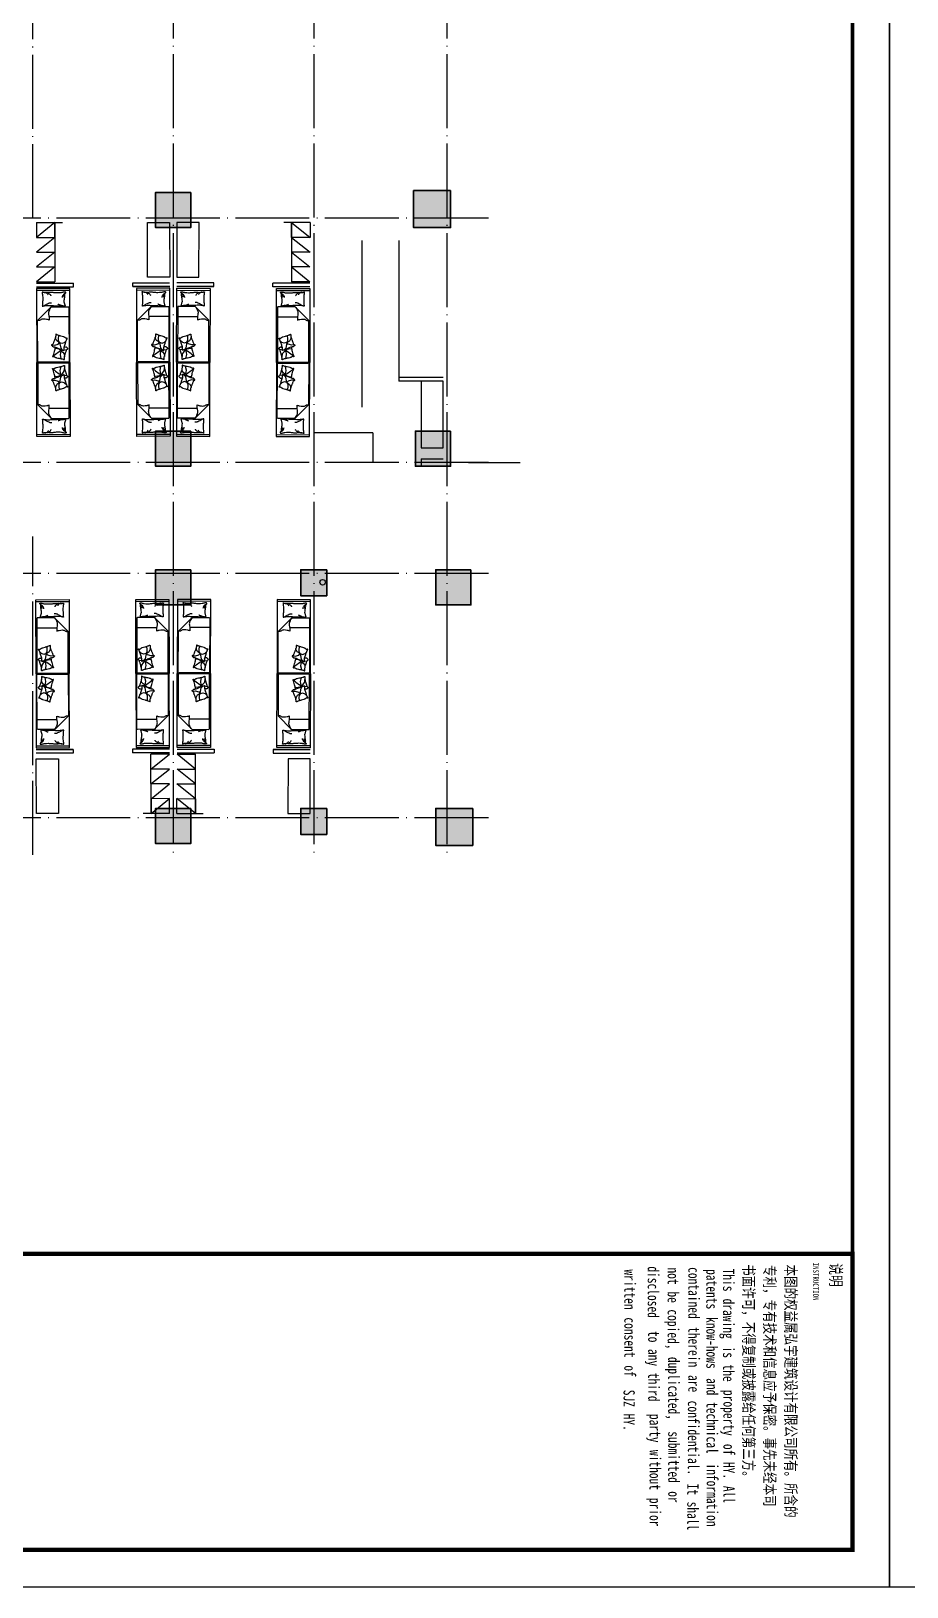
# Model space of a CAD drawing. Extents: x 39238 to 748440, y -374049 to 522939.
# Drawn here: x 253630 to 277309, y 169856 to 211906 of the extents above; entities that cross this region are included whole.
import ezdxf

# ---------------------------------------------------------------- set-up
doc = ezdxf.new("R2010")
doc.units = 0
doc.header["$LTSCALE"] = 1000
doc.header["$MEASUREMENT"] = 0
doc.linetypes.add('DOTE', pattern=[2.42, 2, -0.2, 0.02, -0.2])
for name, color, linetype in [('DOTE', 1, 'DOTE'), ('GROUND', 2, 'Continuous'), ('LVTRY', 6, 'Continuous'), ('PUB_TITLE', 7, 'Continuous'), ('TK', 126, 'Continuous'), ('WALL', 2, 'Continuous'), ('家具', 8, 'Continuous')]:
    doc.layers.add(name, color=color, linetype=linetype)
doc.layers.add('砼柱', color=2, linetype='Continuous', lineweight=35)
doc.styles.add('-宋体', font='', dxfattribs={"width": 0.8})
doc.styles.add('DIM_FONT', font='simplex_.ttf', dxfattribs={"width": 0.7, "bigfont": 'GBCBIG'})
doc.styles.get('-宋体').set_extended_font_data('SimSun')

# ---------------------------------------------------------------- blocks, each defined once
blk = doc.blocks.new('M_C55HKH')
for p, q in [((0, -52), (900, -52)), ((26, -509), (26, -1968)), ((503, -489), (46, -489)), ((46, -761), (564, -761)), ((503, -489), (872, -858)), ((872, -1968), (872, -858)), ((163, -1664), (89, -1649)), ((146, -1456), (100, -1409)), ((211, -1478), (146, -1456)), ((249, -1682), (175, -1667)), ((278, -1459), (211, -1478)), ((219, -1643), (211, -1652)), ((251, -1606), (219, -1643)), ((249, -1682), (286, -1639)), ((278, -1459), (251, -1606)), ((278, -1459), (305, -1407)), ((278, -1459), (357, -1410)), ((317, -1498), (278, -1459)), ((286, -1639), (333, -1628)), ((299, -1273), (295, -1270)), ((307, -1352), (299, -1273)), ((305, -1407), (307, -1352)), ((412, -1527), (317, -1498)), ((333, -1628), (405, -1618)), ((357, -1410), (393, -1337)), ((393, -1337), (392, -1318)), ((495, -1523), (412, -1527)), ((46, -1988), (852, -1988)), ((154, -1766), (147, -1841)), ((196, -1718), (154, -1766)), ((249, -1682), (196, -1718)), ((266, -1787), (243, -1892)), ((249, -1682), (266, -1787)), ((292, -1700), (249, -1682)), ((391, -1769), (292, -1700)), ((469, -1839), (391, -1769))]:
    blk.add_line(p, q)
blk.add_lwpolyline([(0, -2000), (0, 0), (900, 0), (900, -2000)], close=True)
for points in [[(135, -134, -0.263368), (107, -115, -0.494818), (116, -96, -0.049225), (134, -94, -0.036831), (158, -96, -0.031893), (196, -104, 0.035782), (230, -111, 0.032941), (319, -117, 0.026564), (430, -111, 0.017905), (468, -106, -0.033397), (488, -104, -0.03204), (525, -104, 0.018442), (590, -107, 0.010837), (654, -107, 0.014624), (702, -104, 0.111249), (725, -96, -0.153708), (742, -92, -0.076444), (749, -94, -0.215512), (751, -96, -0.585858), (748, -99, 0.363489), (744, -102, 0.191716), (743, -113, -0.129675), (745, -130, -0.01735), (742, -147, 0.019326), (740, -162, 0.018818), (733, -230, 0.021828), (732, -289, 0.006204), (734, -323, 0.001963), (740, -430, 0.028341), (744, -466, -0.117014), (744, -475, -0.36606), (742, -476, -0.03973), (728, -473, -0.048309), (715, -468, 0.062981), (704, -464, 0.04058), (681, -461, 0.014345), (614, -458, 0.005484), (488, -459, 0.007153), (392, -462, 0.008762), (350, -465, -0.008153), (304, -468, -0.06251), (247, -463, 0.078669), (201, -461, 0.047825), (179, -466, -0.034494), (148, -473, -0.023571), (123, -476, -0.510228), (122, -475), (129, -445), (150, -363, 0.073041), (152, -343, 0.023305), (146, -282, 0.018299), (142, -259, -0.01097), (135, -221, -0.042281), (132, -187, -0.027201), (135, -133)], [(133, -150, -0.05369), (148, -163, -0.070312), (156, -175, -0.015448), (159, -183, -0.013244), (163, -194, -0.082127), (166, -212, -0.064164), (163, -235)], [(135, -134, -0.077379), (170, -159, -0.077379), (195, -194, -0.047525), (205, -218, -0.047525), (210, -244)], [(695, -462, 0.016108), (656, -436, 0.024599), (629, -421, 0.009477), (580, -397, 0.015937), (550, -385, 0.072521), (534, -381, 0.033339), (498, -381)], [(609, -107, 0.027842), (585, -118, 0.048685), (573, -126, 0.023666), (545, -150, 0.031223), (526, -171, 0.046801), (521, -179, 0.023191), (513, -196)], [(691, -102, 0.088153), (656, -105, 0.088153), (625, -120, 0.077547), (604, -142, 0.077547), (590, -169)], [(225, -460, 0.009729), (253, -451, 0.009729), (280, -441, 0.007971), (301, -432, 0.007971), (323, -423)], [(503, -489, -0.085272), (566, -599, -0.124044), (575, -686), (562, -782), (563, -854)], [(563, -854, -0.027362), (602, -838, -0.040834), (629, -830, -0.038441), (717, -821, -0.076528), (761, -826, -0.103649), (788, -840, 0.093398), (818, -857, 0.072727), (841, -861, 0.052315), (872, -858)], [(400, -1581, 0.025626), (402, -1591, 0.0108), (426, -1697, 0.00456), (445, -1769, 0.01125), (454, -1797, 0.069394), (462, -1813, -0.079756), (468, -1827, -0.106399), (469, -1839, -0.328642), (466, -1842, -0.299547), (461, -1840, 0.189917), (454, -1835, 0.033518), (446, -1833, 0.075627), (442, -1833, 0.053489), (436, -1835, 0.017838), (418, -1843, 0.038394), (397, -1855, -0.059529), (384, -1862, -0.035943), (362, -1869, -0.011245), (291, -1884, -0.006203), (259, -1889, 0.010783), (241, -1893, 0.019485), (230, -1895, 0.005062), (188, -1908, 0.101392), (167, -1919, -0.223768), (156, -1922, -0.25558), (153, -1920, -0.081563), (150, -1907, -0.071805), (151, -1893, 0.069985), (152, -1879, 0.03546), (145, -1831, 0.029432), (130, -1774, 0.001554), (121, -1746, -0.00152), (112, -1718, -0.004735), (102, -1689, 0.00382), (91, -1653, 0.296001), (66, -1634, -0.649774), (61, -1616, -0.02319), (65, -1613, 0.0288), (68, -1610, 0.005727), (73, -1605, -0.004358), (80, -1599, -0.027528), (94, -1586, -0.046214), (104, -1580, -0.194121), (117, -1579, 0.133719), (137, -1580, 0.005779), (155, -1575, 0.008882)]]:
    blk.add_lwpolyline(points, format="xyb")
blk.add_lwpolyline([(345, -1251, 0.101392), (366, -1238, -0.223768), (377, -1234, -0.25558), (380, -1236, -0.081563), (384, -1249, -0.071805), (384, -1263, 0.069985), (384, -1277, 0.03546), (394, -1324, 0.029432), (414, -1380, 0.001554), (425, -1407, -0.00152), (437, -1434, -0.004735), (448, -1462, 0.00382), (462, -1497, 0.296001), (488, -1515, -0.649774), (495, -1532, -0.02319), (491, -1536, 0.0288), (488, -1539, 0.005727), (484, -1544, -0.004358), (478, -1551, -0.027528), (464, -1564, -0.046214), (455, -1571, -0.194121), (442, -1573, 0.133719), (422, -1574, 0.011505), (387, -1586, 0.008882), (343, -1604, 0.012426), (286, -1629, -0.033612), (264, -1637), (218, -1652), (182, -1663, 0.224341), (170, -1674, -0.722772), (163, -1673, -0.103513), (163, -1670, 0.053465), (163, -1664, 0.030109), (161, -1646, -0.031436), (159, -1628, -0.05324), (160, -1616, 0.05518), (161, -1604, 0.056271), (157, -1583, 0.0108), (124, -1480, 0.00456), (100, -1409, 0.01125), (89, -1381, 0.069394), (80, -1366, -0.079756), (73, -1353, -0.106399), (71, -1341, -0.328642), (74, -1338, -0.299547), (79, -1340, 0.189917), (86, -1344, 0.033518), (94, -1345, 0.075627), (98, -1345, 0.053489), (104, -1343, 0.017838), (122, -1333, 0.038394), (141, -1319, -0.059529), (154, -1311, -0.035943), (175, -1303, -0.011245), (245, -1283, -0.006203), (276, -1275, 0.010783), (295, -1270, 0.019485), (305, -1266, 0.005062)], format="xyb", close=True)
for centre, start, end in [((46, -509), 90, 180), ((46, -741), 180, 270), ((46, -1968), 180, 270), ((852, -1968), 270, 0)]:
    blk.add_arc(centre, 20, start, end)
at = {"style": 'DIM_FONT', "width": 0.8, "flags": 9}
for tag in ['XSIZE', 'YSIZE']:
    blk.add_attdef(tag, (0, 0), '', height=0.5, dxfattribs=at)
blk = doc.blocks.new('sde')
for p, q in [((193374, 243331), (193879, 243331)), ((193374, 243331), (193374, 242931)), ((193874, 243331), (193374, 242931)), ((193874, 242931), (193874, 243331)), ((193874, 243331), (193874, 241732)), ((193374, 242931), (193874, 242931)), ((193874, 242931), (193374, 242531)), ((193374, 242531), (193874, 242531)), ((193874, 242531), (193374, 242131)), ((193374, 242131), (193874, 242131)), ((193874, 242131), (193374, 241732)), ((193374, 241732), (193874, 241732)), ((193374, 241695), (194374, 241695)), ((193374, 241595), (194374, 241595)), ((193374, 241595), (194374, 241595)), ((194374, 241595), (194374, 241695)), ((195974, 241695), (196974, 241695)), ((195974, 241595), (195974, 241695)), ((195974, 241595), (196974, 241595)), ((196974, 241595), (195974, 241595))]:
    blk.add_line(p, q)
at = {"layer": 'LVTRY'}
blk.add_lwpolyline([(196975, 243327), (196975, 241846), (196375, 241846), (196375, 243327)], close=True, dxfattribs=at)
at = {"layer": 'WALL'}
blk.add_line((193674, 243331), (194084, 243330), dxfattribs=at)
at = {"layer": '家具', "xscale": -1, "rotation": 359.9999999533093}
for p in [(194274, 241545), (196974, 241545)]:
    blk.add_blockref('M_C55HKH', p, dxfattribs=at)
at = {"layer": '家具', "rotation": 179.9999999533093}
for p in [(194274, 237545), (196974, 237545)]:
    blk.add_blockref('M_C55HKH', p, dxfattribs=at)
blk = doc.blocks.new('jztq')
at = {"layer": 'TK'}
blk.add_line((256167, 240984), (256167, 288043), dxfattribs=at)
at = {"layer": 'TK', "const_width": 118}
blk.add_lwpolyline([(256167, 298384), (264167, 298384), (264167, 240984), (256167, 240984)], close=True, dxfattribs=at)
at = {"layer": 'TK', "color": 9, "style": '-宋体', "width": 0.75}
blk.add_text('说明', height=312.7, dxfattribs=at).set_placement((256415, 297778))
at = {"layer": 'TK', "style": '-宋体', "width": 0.75}
for s, height, p in [('INSTRUCTION', 151.95, (256404, 297318)), ('本图的权益属弘宇建筑设计有限公司所有。所含的', 303.8, (256456, 296566)), ('专利，专有技术和信息应予保密。事先未经本司', 303.8, (256471, 295996)), ('书面许可，不得复制或披露给任何第三方。', 303.8, (256447, 295428)), ('This', 303.8, (256564, 294884)), ('drawing', 303.8, (257375, 294884)), ('is', 303.8, (258671, 294884)), ('the', 303.8, (259157, 294884)), ('of', 303.8, (261303, 294895)), ('HY.', 303.8, (261789, 294895)), ('All', 303.8, (262437, 294895)), ('property', 303.8, (259845, 294895)), ('patents', 303.8, (256578, 294432)), ('know-hows', 303.8, (257875, 294432)), ('and', 303.8, (259525, 294437)), ('technical', 303.8, (260173, 294437)), ('information', 303.8, (261831, 294443)), ('contained', 303.8, (256525, 293946)), ('therein', 303.8, (258145, 293946)), ('are', 303.8, (259441, 293946)), ('confidential.', 303.8, (260134, 293934)), ('It', 303.8, (262377, 293917)), ('shall', 303.8, (262863, 293917)), ('not', 303.8, (256533, 293386)), ('be', 303.8, (257181, 293386)), ('copied,', 303.8, (257667, 293386)), ('duplicated,', 303.8, (258951, 293400)), ('submitted', 303.8, (260962, 293402)), ('or', 303.8, (262582, 293402)), ('disclosed', 303.8, (256503, 292848)), ('to', 303.8, (258250, 292860)), ('any', 303.8, (258736, 292860)), ('third', 303.8, (259384, 292860)), ('party', 303.8, (260492, 292897)), ('without', 303.8, (261465, 292897)), ('prior', 303.8, (262761, 292897)), ('written', 303.8, (256587, 292215)), ('consent', 303.8, (257883, 292215)), ('of', 303.8, (259179, 292215)), ('SJZ', 303.8, (259838, 292193)), ('HY.', 303.8, (260486, 292193))]:
    blk.add_text(s, height=height, dxfattribs=at).set_placement(p)
blk = doc.blocks.new('wz0212')
at = {"layer": '砼柱'}
h = blk.add_hatch(color=256, dxfattribs=at)
h.paths.add_polyline_path([(499195, -373049), (498195, -373049), (498195, -374049), (499195, -374049)])
h.paths.add_polyline_path([(499145, -366599), (498195, -366599), (498195, -367549), (499145, -367549)])
h.paths.add_polyline_path([(498595, -362849), (497645, -362849), (497645, -363799), (498595, -363799)])
h.paths.add_polyline_path([(498595, -356349), (497595, -356349), (497595, -357349), (498595, -357349)])
h.paths.add_polyline_path([(495245, -373049), (494545, -373049), (494545, -373749), (495245, -373749)])
h.paths.add_polyline_path([(495245, -366599), (494545, -366599), (494545, -367299), (495245, -367299)])
h.paths.add_polyline_path([(499195, -319149), (498195, -319149), (498195, -320149), (499195, -320149)])
h.paths.add_polyline_path([(499145, -325649), (498195, -325649), (498195, -326599), (499145, -326599)])
h.paths.add_polyline_path([(498595, -329399), (497645, -329399), (497645, -330349), (498595, -330349)])
h.paths.add_polyline_path([(498595, -335849), (497595, -335849), (497595, -336849), (498595, -336849)])
h.paths.add_polyline_path([(495245, -319449), (494545, -319449), (494545, -320149), (495245, -320149)])
h.paths.add_polyline_path([(495245, -325899), (494545, -325899), (494545, -326599), (495245, -326599)])
h.paths.add_polyline_path([(464845, -373049), (464145, -373049), (464145, -373749), (464845, -373749)])
h.paths.add_polyline_path([(464845, -366599), (464145, -366599), (464145, -367299), (464845, -367299)])
h.paths.add_polyline_path([(461195, -373049), (460195, -373049), (460195, -374049), (461195, -374049)])
h.paths.add_polyline_path([(461170, -366599), (460170, -366599), (460170, -367599), (461170, -367599)])
h.paths.add_polyline_path([(461520, -362849), (460570, -362849), (460570, -363799), (461520, -363799)])
h.paths.add_polyline_path([(461795, -356349), (460795, -356349), (460795, -357349), (461795, -357349)])
h.paths.add_polyline_path([(468770, -373049), (467820, -373049), (467820, -373999), (468770, -373999)])
h.paths.add_polyline_path([(468770, -366599), (467820, -366599), (467820, -367549), (468770, -367549)])
h.paths.add_polyline_path([(468770, -362849), (467820, -362849), (467820, -363799), (468770, -363799)])
h.paths.add_polyline_path([(468770, -356399), (467820, -356399), (467820, -357349), (468770, -357349)])
h.paths.add_polyline_path([(491570, -373049), (490620, -373049), (490620, -373999), (491570, -373999)])
h.paths.add_polyline_path([(491570, -366599), (490620, -366599), (490620, -367549), (491570, -367549)])
h.paths.add_polyline_path([(491570, -362849), (490620, -362849), (490620, -363799), (491570, -363799)])
h.paths.add_polyline_path([(491570, -356399), (490620, -356399), (490620, -357349), (491570, -357349)])
h.paths.add_polyline_path([(483970, -373049), (483020, -373049), (483020, -373999), (483970, -373999)])
h.paths.add_polyline_path([(483970, -366599), (483020, -366599), (483020, -367549), (483970, -367549)])
h.paths.add_polyline_path([(483970, -362849), (483020, -362849), (483020, -363799), (483970, -363799)])
h.paths.add_polyline_path([(483970, -356399), (483020, -356399), (483020, -357349), (483970, -357349)])
h.paths.add_polyline_path([(476370, -373049), (475420, -373049), (475420, -373999), (476370, -373999)])
h.paths.add_polyline_path([(476370, -366599), (475420, -366599), (475420, -367549), (476370, -367549)])
h.paths.add_polyline_path([(476370, -362849), (475420, -362849), (475420, -363799), (476370, -363799)])
h.paths.add_polyline_path([(476370, -356399), (475420, -356399), (475420, -357349), (476370, -357349)])
h.paths.add_polyline_path([(491570, -319199), (490620, -319199), (490620, -320149), (491570, -320149)])
h.paths.add_polyline_path([(491570, -325649), (490620, -325649), (490620, -326599), (491570, -326599)])
h.paths.add_polyline_path([(491570, -329399), (490620, -329399), (490620, -330349), (491570, -330349)])
h.paths.add_polyline_path([(491570, -335849), (490620, -335849), (490620, -336799), (491570, -336799)])
h.paths.add_polyline_path([(483970, -319199), (483020, -319199), (483020, -320149), (483970, -320149)])
h.paths.add_polyline_path([(483970, -325649), (483020, -325649), (483020, -326599), (483970, -326599)])
h.paths.add_polyline_path([(483970, -329399), (483020, -329399), (483020, -330349), (483970, -330349)])
h.paths.add_polyline_path([(483970, -335849), (483020, -335849), (483020, -336799), (483970, -336799)])
h.paths.add_polyline_path([(476370, -319199), (475420, -319199), (475420, -320149), (476370, -320149)])
h.paths.add_polyline_path([(476370, -325649), (475420, -325649), (475420, -326599), (476370, -326599)])
h.paths.add_polyline_path([(476370, -329399), (475420, -329399), (475420, -330349), (476370, -330349)])
h.paths.add_polyline_path([(476370, -335849), (475420, -335849), (475420, -336799), (476370, -336799)])
h.paths.add_polyline_path([(468770, -319199), (467820, -319199), (467820, -320149), (468770, -320149)])
h.paths.add_polyline_path([(468770, -325649), (467820, -325649), (467820, -326599), (468770, -326599)])
h.paths.add_polyline_path([(468770, -329399), (467820, -329399), (467820, -330349), (468770, -330349)])
h.paths.add_polyline_path([(468770, -335849), (467820, -335849), (467820, -336799), (468770, -336799)])
h.paths.add_polyline_path([(464845, -319449), (464145, -319449), (464145, -320149), (464845, -320149)])
h.paths.add_polyline_path([(464845, -325899), (464145, -325899), (464145, -326599), (464845, -326599)])
h.paths.add_polyline_path([(461195, -325649), (460245, -325649), (460245, -326599), (461195, -326599)])
h.paths.add_polyline_path([(461745, -329399), (460795, -329399), (460795, -330349), (461745, -330349)])
h.paths.add_polyline_path([(461795, -335849), (460795, -335849), (460795, -336849), (461795, -336849)])
h.paths.add_polyline_path([(461195, -319149), (460195, -319149), (460195, -320149), (461195, -320149)])
for points in [[(491570, -356399), (490620, -356399), (490620, -357349), (491570, -357349)], [(498595, -356349), (497595, -356349), (497595, -357349), (498595, -357349)], [(491570, -362849), (490620, -362849), (490620, -363799), (491570, -363799)], [(498595, -362849), (497645, -362849), (497645, -363799), (498595, -363799)], [(491570, -366599), (490620, -366599), (490620, -367549), (491570, -367549)], [(495245, -366599), (494545, -366599), (494545, -367299), (495245, -367299)], [(499145, -366599), (498195, -366599), (498195, -367549), (499145, -367549)], [(491570, -373049), (490620, -373049), (490620, -373999), (491570, -373999)], [(495245, -373049), (494545, -373049), (494545, -373749), (495245, -373749)], [(499195, -373049), (498195, -373049), (498195, -374049), (499195, -374049)]]:
    blk.add_lwpolyline(points, close=True, dxfattribs=at)

msp = doc.modelspace()

# ---------------------------------------------------------------- linework, layer by layer
for p, q in [((262572, 206246), (262572, 201746)), ((263572, 206246), (263572, 202446)), ((264772, 202546), (263572, 202546)), ((264772, 202446), (263572, 202446)), ((264172, 200346), (264772, 200346)), ((264172, 200346), (264172, 200146)), ((264172, 200146), (264772, 200146))]:
    msp.add_line(p, q)
at = {"color": 5}
msp.add_circle((261512, 197010), 75, dxfattribs=at)
at = {"layer": 'DOTE'}
for p, q in [((253672, 206846), (253672, 245166)), ((257472, 245166), (257472, 189526)), ((261272, 245166), (261272, 189526)), ((264872, 245166), (264872, 189526)), ((265992, 206846), (225672, 206846)), ((262872, 201046), (261272, 201046)), ((262872, 201046), (262872, 200246)), ((265992, 200246), (225372, 200246)), ((265992, 200246), (225372, 200246)), ((253672, 189646), (253672, 198246)), ((265992, 197246), (225372, 197246)), ((265992, 197246), (225372, 197246)), ((265992, 190646), (225672, 190646)), ((265992, 190646), (225672, 190646)), ((265992, 190646), (225672, 190646)), ((265992, 190646), (225672, 190646))]:
    msp.add_line(p, q, dxfattribs=at)
at = {"layer": 'GROUND'}
msp.add_line((265452, 200246), (266852, 200246), dxfattribs=at)
at = {"layer": 'LVTRY'}
msp.add_lwpolyline([(264772, 200646), (264772, 202446), (264172, 202446), (264172, 200646)], close=True, dxfattribs=at)
at = {"layer": 'PUB_TITLE', "color": 4}
for points in [[(217438, 169856), (276838, 169856), (276838, 253956), (217438, 253956)], [(276838, 169856), (336238, 169856), (336238, 253956), (276838, 253956)]]:
    msp.add_lwpolyline(points, close=True, dxfattribs=at)
at = {"layer": 'PUB_TITLE', "color": 4, "const_width": 100}
msp.add_lwpolyline([(218438, 170856), (275838, 170856), (275838, 251456), (218438, 251456)], close=True, dxfattribs=at)

# ---------------------------------------------------------------- block references
for name, p, rotation in [('sde', (61008, -37084), 0.1435688322805072), ('sde', (450136, 434576), 180.1435688338637), ('jztq', (-22546, 435023), 270)]:
    msp.add_blockref(name, p, dxfattribs=dict(rotation=rotation))
at = {"xscale": -1}
for p, rotation in [((453936, -37084), 359.856431261099), ((64808, 434576), 179.8564312610973)]:
    msp.add_blockref('sde', p, dxfattribs=dict(at, rotation=rotation))
at = {"layer": '砼柱'}
msp.add_blockref('wz0212', (-233623, 563945), dxfattribs=at)

doc.saveas('drawing.dxf')
